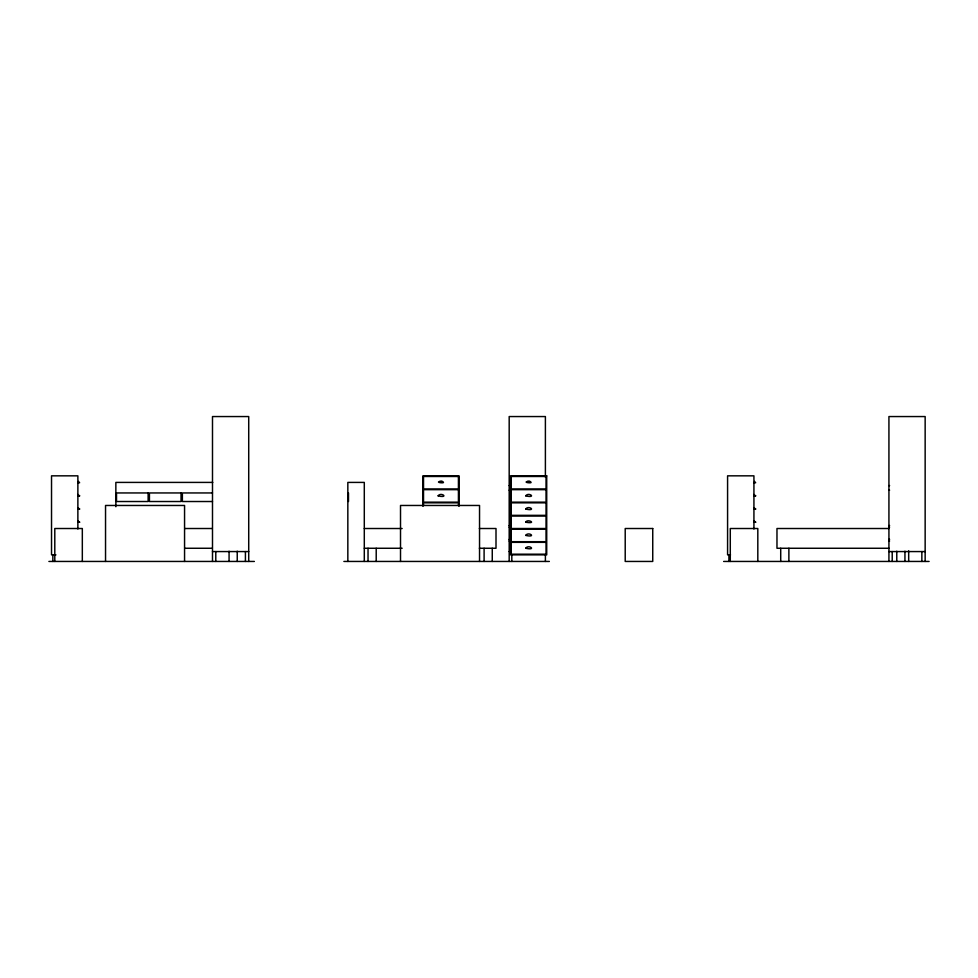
<?xml version="1.0" encoding="UTF-8"?>
<svg xmlns="http://www.w3.org/2000/svg" width="978" height="978" viewBox="0 0 978 978"><rect width="100%" height="100%" fill="white"/><g stroke="black" fill="none" stroke-linecap="round" stroke-linejoin="round"><path stroke-width="1.47" d="M442.056 481.396C448.144 484.098 432.386 482.276 441.322 481.31M438.107 495.736C441.408 491.763 449.305 498.315 438.107 495.919M529.685 481.396C535.773 484.098 520.015 482.276 528.951 481.31M525.736 495.736C529.037 491.763 536.934 498.315 525.736 495.919M525.736 508.902C529.037 504.929 536.934 511.482 525.736 509.086M525.736 535.247C529.037 531.274 536.934 537.827 525.736 535.431M525.736 548.096C529.037 544.123 536.934 550.663 525.736 548.267M78.448 481.396L79.597 482.741L77.873 482.741M439.55 481.494L442.411 481.494M527.179 481.494L530.039 481.494M754.503 481.396L755.639 482.741L753.928 482.741M212.752 482.411L115.856 482.411L115.856 506.726M509.183 485.601L509.831 485.601L509.831 490.21L509.183 490.21M888.929 485.601L889.589 485.601M888.929 490.21L889.589 490.21M212.483 492.949L182.373 492.949L182.373 501.518L212.483 501.518M77.873 495.736L79.573 495.736M753.928 495.736L755.615 495.736M77.873 495.919L79.597 495.919L77.873 494.477M753.928 495.919L755.639 495.919L753.928 494.477M77.873 508.902L79.573 508.902M753.928 508.902L755.615 508.902M77.873 509.086L79.597 509.086L77.873 507.643M753.928 509.086L755.639 509.086L753.928 507.643M77.873 522.081L79.573 522.081M753.928 522.081L755.615 522.081M77.873 522.252L79.597 522.252L77.873 520.822M525.736 522.252C537.753 524.122 527.741 518.389 525.736 522.081M753.928 522.252L755.639 522.252L753.928 520.822M509.183 525.553L509.831 525.553L509.831 527.191L509.183 527.191M888.929 525.553L889.589 525.553M888.929 527.191L889.589 527.191M184.756 528.511L212.104 528.511M364.293 528.511L402.141 528.511M479.354 528.511L496.005 528.511L496.005 548.267L479.354 548.267M889.002 528.511L776.972 528.511L776.972 548.267L889.002 548.267M509.183 539.379L509.831 539.379L509.831 541.03L509.183 541.03M888.929 539.379L889.589 539.379M888.929 541.03L889.589 541.03M184.756 548.267L212.104 548.267M364.293 548.267L402.141 548.267M212.495 551.568L248.718 551.568M509.183 551.568L511.372 551.568M888.929 551.568L925.151 551.568M55.929 554.856L51.528 554.856L51.528 475.834L77.873 475.834L77.873 529.025M730.505 554.856L727.583 554.856L727.583 475.834L753.928 475.834L753.928 529.025M48.9 561.445L254.366 561.445M343.877 561.445L549.355 561.445M723.634 561.445L929.1 561.445M925.151 561.445L925.151 416.555L888.929 416.555L888.929 561.445M921.851 551.568L921.851 561.445M908.684 550.797L908.684 561.445M904.943 551.201L904.943 561.445M896.777 551.201L896.777 561.445M892.217 551.568L892.217 561.445M788.879 548.267L788.879 561.445M780.713 548.267L780.713 561.445M757.816 561.445L757.816 528.511L730.285 528.511L730.285 561.445M728.903 554.856L728.903 561.445M545.394 477.24L545.394 416.555L509.183 416.555L509.183 561.445M545.394 554.379L545.394 561.445M511.812 554.856L511.812 561.445M492.264 548.267L492.264 561.445M484.098 548.267L484.098 561.445M479.538 561.445L479.538 505.467L400.515 505.467L400.515 561.445M459.085 506.225L459.085 475.834L422.863 475.834L422.863 506.225M458.425 505.614L458.425 502.826L423.523 502.826L423.523 505.614M376.212 548.267L376.212 561.445M368.034 548.267L368.034 561.445M364.293 561.445L364.293 482.411L347.838 482.411L347.838 561.445M348.486 492.949L348.486 501.518M248.718 561.445L248.718 416.555L212.495 416.555L212.495 561.445M245.417 551.568L245.417 561.445M237.238 551.201L237.238 561.445M229.072 551.201L229.072 561.445M215.783 551.568L215.783 561.445M184.561 561.445L184.561 505.467L105.538 505.467L105.538 561.445M82.323 561.445L82.323 528.511L54.792 528.511L54.792 561.445M52.849 554.856L52.849 561.445M546.714 475.834L510.492 475.834L510.492 554.856L546.714 554.856L546.714 475.834M458.425 476.482L423.523 476.482L423.523 489L458.425 489L458.425 476.482M546.054 476.482L511.152 476.482L511.152 489L546.054 489L546.054 476.482M458.425 489.66L423.523 489.66L423.523 502.166L458.425 502.166L458.425 489.66M546.054 489.66L511.152 489.66L511.152 502.166L546.054 502.166L546.054 489.66M148.13 492.949L116.516 492.949L116.516 501.518L148.13 501.518L148.13 492.949M181.052 492.949L149.438 492.949L149.438 501.518L181.052 501.518L181.052 492.949M546.054 502.826L511.152 502.826L511.152 515.345L546.054 515.345L546.054 502.826M546.054 516.005L511.152 516.005L511.152 528.511L546.054 528.511L546.054 516.005M652.742 528.511L625.211 528.511L625.211 561.445L652.742 561.445L652.742 528.511M546.054 529.171L511.152 529.171L511.152 541.69L546.054 541.69L546.054 529.171M546.054 542.338L511.152 542.338L511.152 554.196L546.054 554.196L546.054 542.338"/></g></svg>
